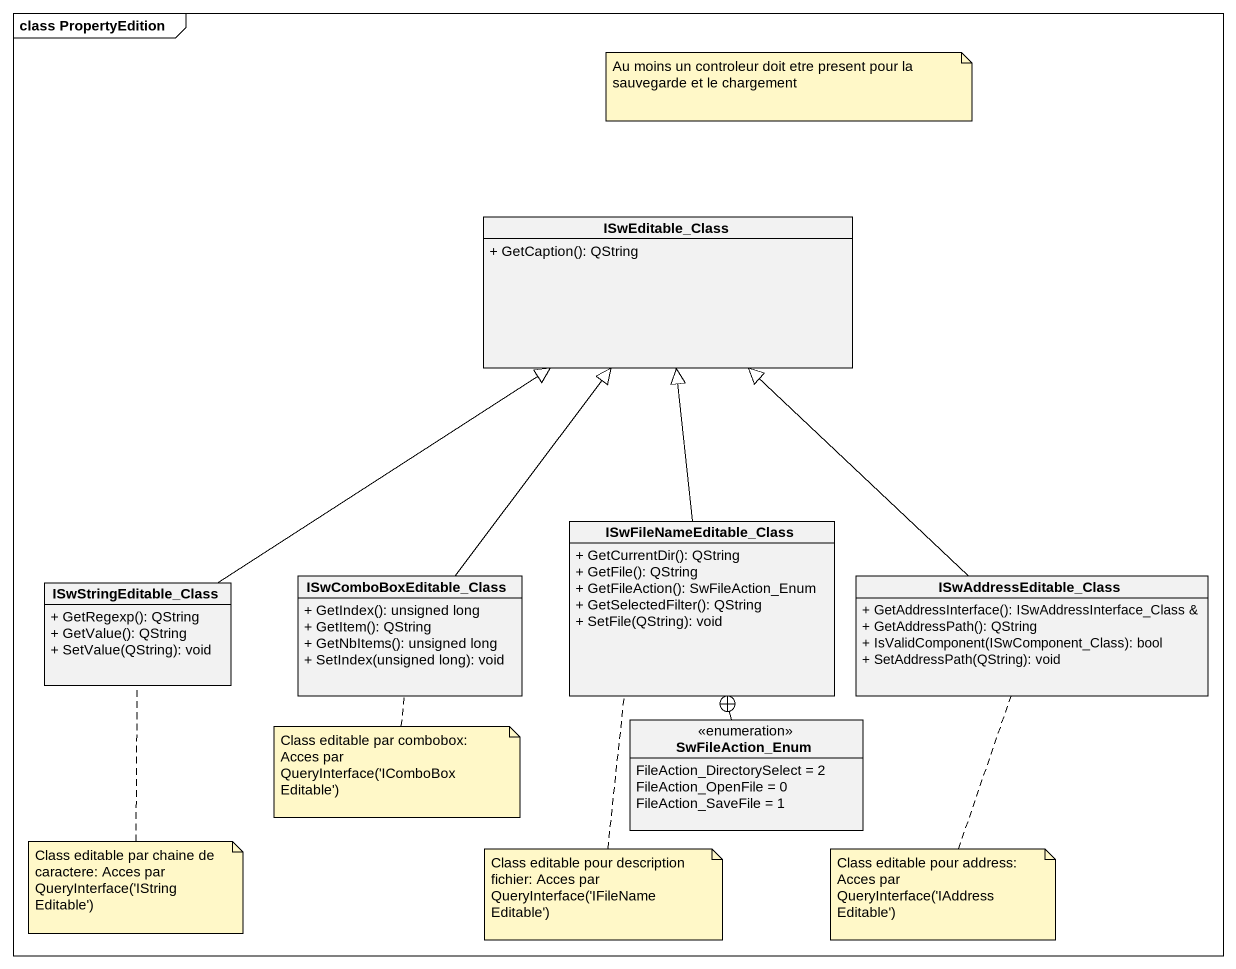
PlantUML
@startuml
mainframe class PropertyEdition
hide circle
hide empty members
skinparam classAttributeIconSize 0
class ISwEditable_Class {
  + GetCaption(): QString
}
class ISwFileNameEditable_Class {
  + GetCurrentDir(): QString
  + GetFile(): QString
  + GetFileAction(): SwFileAction_Enum
  + GetSelectedFilter(): QString
  + SetFile(QString): void
}
class ISwStringEditable_Class {
  + GetRegexp(): QString
  + GetValue(): QString
  + SetValue(QString): void
}
class ISwComboBoxEditable_Class {
  + GetIndex(): unsigned long
  + GetItem(): QString
  + GetNbItems(): unsigned long
  + SetIndex(unsigned long): void
}
class ISwAddressEditable_Class {
  + GetAddressInterface(): ISwAddressInterface_Class &
  + GetAddressPath(): QString
  + IsValidComponent(ISwComponent_Class): bool
  + SetAddressPath(QString): void
}
enum SwFileAction_Enum {
  FileAction_DirectorySelect = 2
  FileAction_OpenFile = 0
  FileAction_SaveFile = 1
}
ISwFileNameEditable_Class -up-|> ISwEditable_Class
ISwStringEditable_Class -up-|> ISwEditable_Class
ISwComboBoxEditable_Class -up-|> ISwEditable_Class
ISwAddressEditable_Class -up-|> ISwEditable_Class
SwFileAction_Enum -up-+ ISwFileNameEditable_Class
note as N1
  Au moins un controleur doit etre present pour la sauvegarde et le chargement
end note
note bottom of ISwComboBoxEditable_Class : Class editable par combobox: Acces par QueryInterface('IComboBoxEditable')
note bottom of ISwStringEditable_Class : Class editable par chaine de caractere: Acces par QueryInterface('IStringEditable')
note bottom of ISwFileNameEditable_Class : Class editable pour description fichier: Acces par QueryInterface('IFileNameEditable')
note bottom of ISwAddressEditable_Class : Class editable pour address: Acces par QueryInterface('IAddressEditable')
@enduml
